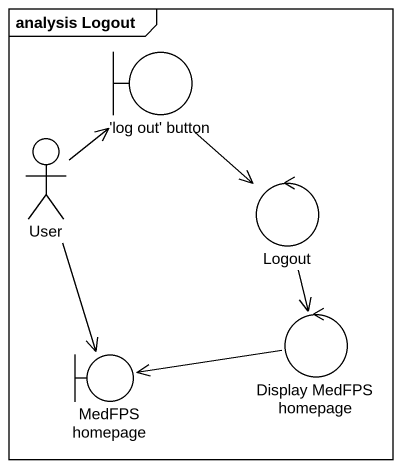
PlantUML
@startuml
mainframe analysis Logout
boundary "'log out' button" as log_out_button
actor User
control Logout
boundary "MedFPS homepage" as MedFPS_homepage
control "Display MedFPS homepage" as Display_MedFPS_homepage
log_out_button --> Logout
User -up-> log_out_button
User --> MedFPS_homepage
Logout --> Display_MedFPS_homepage
Display_MedFPS_homepage -left-> MedFPS_homepage
@enduml
